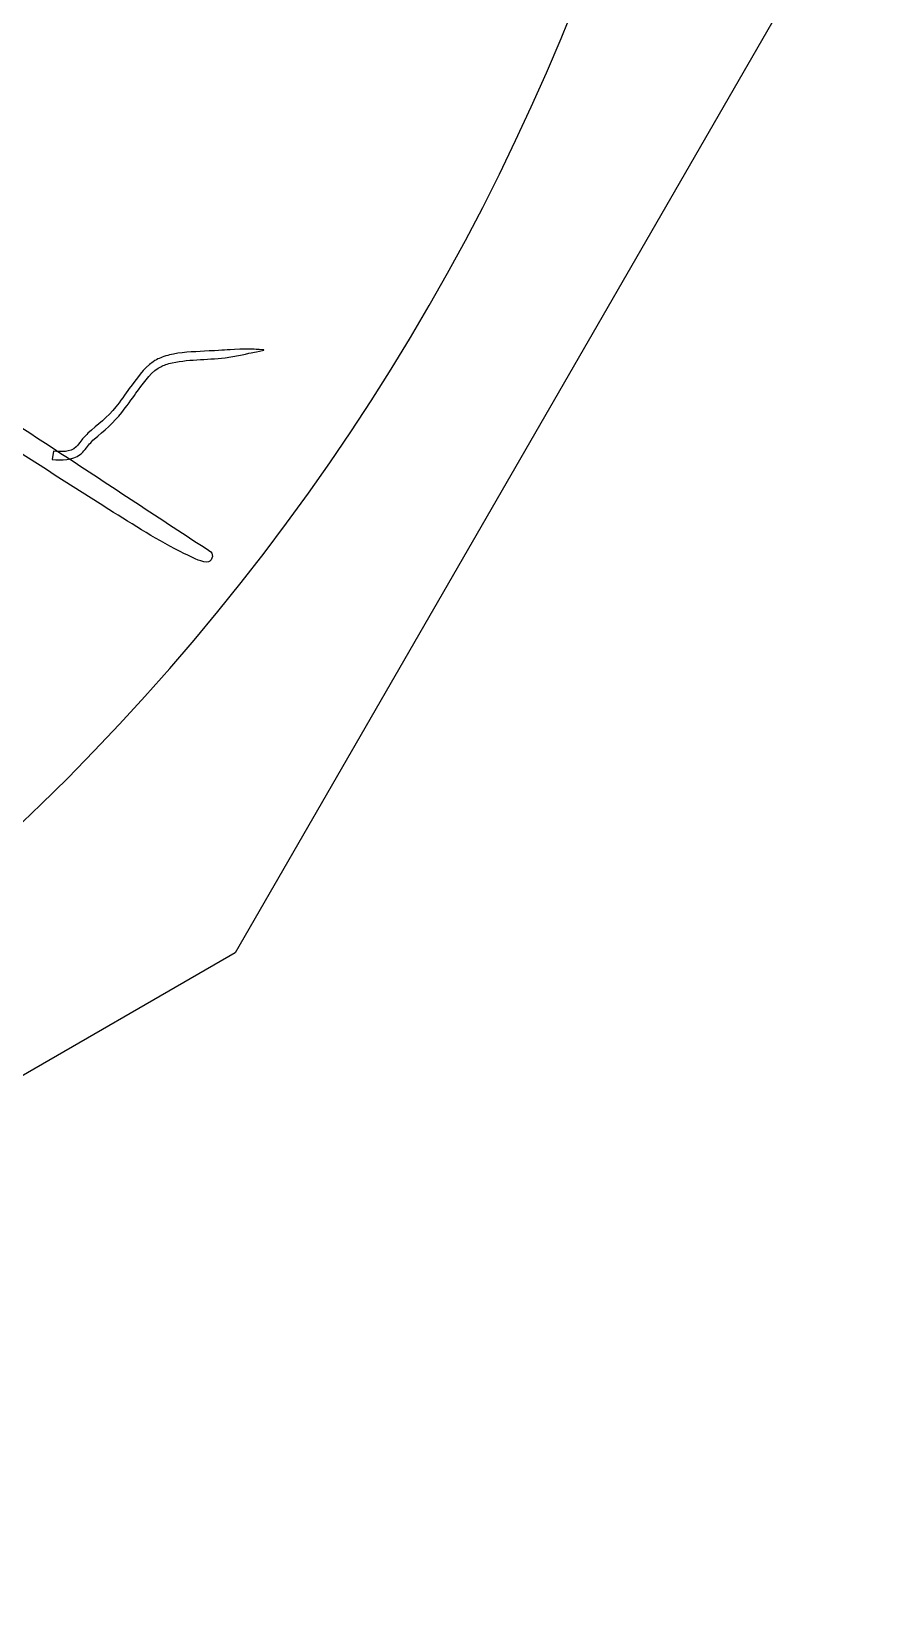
# Model space of a CAD drawing. Extents: x 5.1 to 86.3, y 5.1 to 86.3.
# Drawn here: x 72.03 to 86.27, y 5.13 to 31.23 of the extents above; entities that cross this region are included whole.
import ezdxf

# ---------------------------------------------------------------- set-up
doc = ezdxf.new("R2010")
doc.units = 0
doc.layers.add('View004', color=7, linetype='CONTINUOUS')

msp = doc.modelspace()

# ---------------------------------------------------------------- linework, layer by layer
at = {"layer": 'View004', "color": 7}
for p, q in [((86.270293, 34.830789), (75.399291, 16.002689)), ((75.399291, 16.002689), (56.571293, 5.132289))]:
    msp.add_line(p, q, dxfattribs=at)
at = {"layer": 'View004', "color": 1}
for p, q in [((75.876404, 25.960878), (75.875962, 25.967186)), ((75.875962, 25.967186), (75.875962, 25.967186)), ((72.397032, 24.292559), (72.372963, 24.154252)), ((72.372963, 24.154252), (72.372963, 24.154262))]:
    msp.add_line(p, q, dxfattribs=at)
at = {"layer": 'View004', "color": 3}
msp.add_open_spline([(64.701292, 12.792276), (76.458533, 19.580323), (83.701292, 32.125149), (83.701292, 45.701241)], degree=3, dxfattribs=at)
at = {"layer": 'View004', "color": 1}
for points in [[(74.253213, 25.867505), (74.164506, 25.833639), (74.123587, 25.823539), (74.043723, 25.771234)], [(74.380325, 25.897662), (74.337468, 25.88994), (74.295584, 25.877552), (74.253213, 25.867505)], [(74.30153, 25.740319), (74.606566, 25.81581), (74.923828, 25.798451), (75.233827, 25.83702)], [(74.967952, 25.94849), (74.772292, 25.937812), (74.573771, 25.932508), (74.380325, 25.897662)], [(75.47588, 25.978366), (75.202283, 25.961471), (75.243917, 25.963546), (74.967952, 25.94849)], [(75.233827, 25.83702), (75.318667, 25.847576), (75.402665, 25.864053), (75.487084, 25.877566)], [(75.875962, 25.967186), (75.623988, 25.98098), (75.757327, 25.976557), (75.47588, 25.978366)], [(75.487084, 25.877566), (75.760706, 25.939513), (75.630849, 25.912131), (75.876404, 25.960878)], [(70.449633, 25.597776), (71.141842, 25.153603), (71.832474, 24.70697), (72.519667, 24.255067)], [(74.043723, 25.771234), (73.875648, 25.66115), (73.771749, 25.481594), (73.648641, 25.328355)], [(73.758261, 25.250938), (73.8756, 25.389706), (73.966871, 25.564944), (74.125604, 25.663356)], [(74.125604, 25.663356), (74.184732, 25.700011), (74.236614, 25.715804), (74.30153, 25.740319)], [(73.648641, 25.328355), (73.58832, 25.242628), (73.493946, 25.105019), (73.42696, 25.023542)], [(73.527111, 24.934216), (73.596028, 25.019017), (73.694962, 25.161647), (73.758261, 25.250938)], [(73.313069, 23.329046), (72.522754, 23.827483), (71.738909, 24.336156), (70.946166, 24.830734)], [(73.42696, 25.023542), (73.291819, 24.859169), (73.125719, 24.72716), (72.965667, 24.588589)], [(73.067468, 24.491024), (73.231577, 24.627258), (73.392152, 24.768141), (73.527111, 24.934216)], [(72.965667, 24.588589), (72.937593, 24.559595), (72.90809, 24.531923), (72.881437, 24.501612)], [(72.770368, 24.362479), (72.665119, 24.270553), (72.526676, 24.281571), (72.397032, 24.292559)], [(72.881437, 24.501612), (72.876573, 24.49614), (72.783391, 24.373852), (72.770368, 24.362479)], [(72.841721, 24.240149), (72.888324, 24.275314), (72.953637, 24.367593), (72.993186, 24.412618)], [(72.993186, 24.412618), (73.016943, 24.439666), (73.042707, 24.464891), (73.067468, 24.491024)], [(72.372963, 24.154262), (72.536936, 24.138857), (72.703429, 24.135779), (72.841721, 24.240149)], [(72.519667, 24.255067), (73.345032, 23.713923), (74.170135, 23.172382), (74.995399, 22.631084)], [(74.562723, 22.598158), (74.128826, 22.810838), (73.722039, 23.072964), (73.313069, 23.329046)], [(74.928602, 22.458896), (74.795463, 22.468586), (74.681655, 22.545268), (74.562723, 22.598158)], [(74.995399, 22.631084), (75.056776, 22.577412), (75.011229, 22.454655), (74.928602, 22.458896)]]:
    msp.add_open_spline(points, degree=3, dxfattribs=at)

doc.saveas('drawing.dxf')
